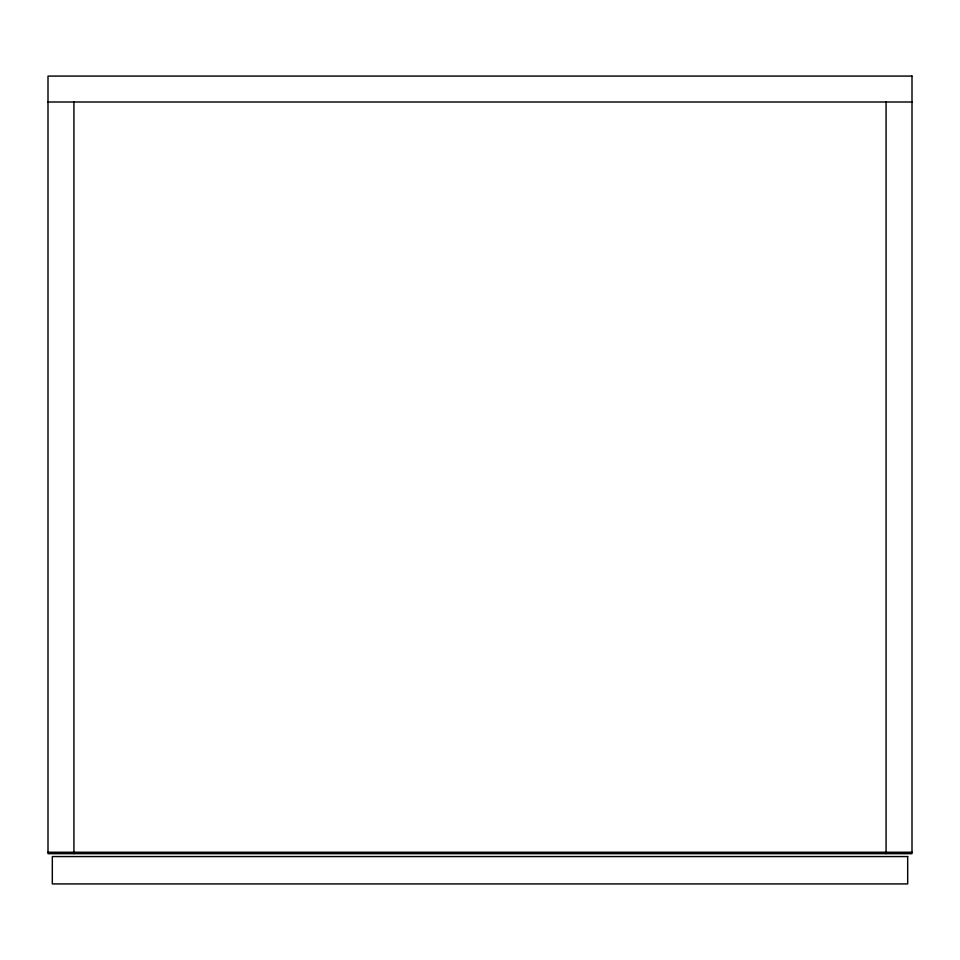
<?xml version="1.0" encoding="UTF-8"?>
<svg xmlns="http://www.w3.org/2000/svg" width="960" height="960" viewBox="0 0 960 960"><rect width="100%" height="100%" fill="white"/><g stroke="black" fill="none" stroke-linecap="round" stroke-linejoin="round"><path stroke-width="1.44" d="M48 102L912 102M48 852.24L912 852.24M886.08 102L886.08 853.68M73.92 102L73.92 853.68M912 76.08L48 76.08L48 853.68L912 853.68L912 76.08M907.68 856.56L52.32 856.56L52.32 883.92L907.68 883.92L907.68 856.56"/></g></svg>
